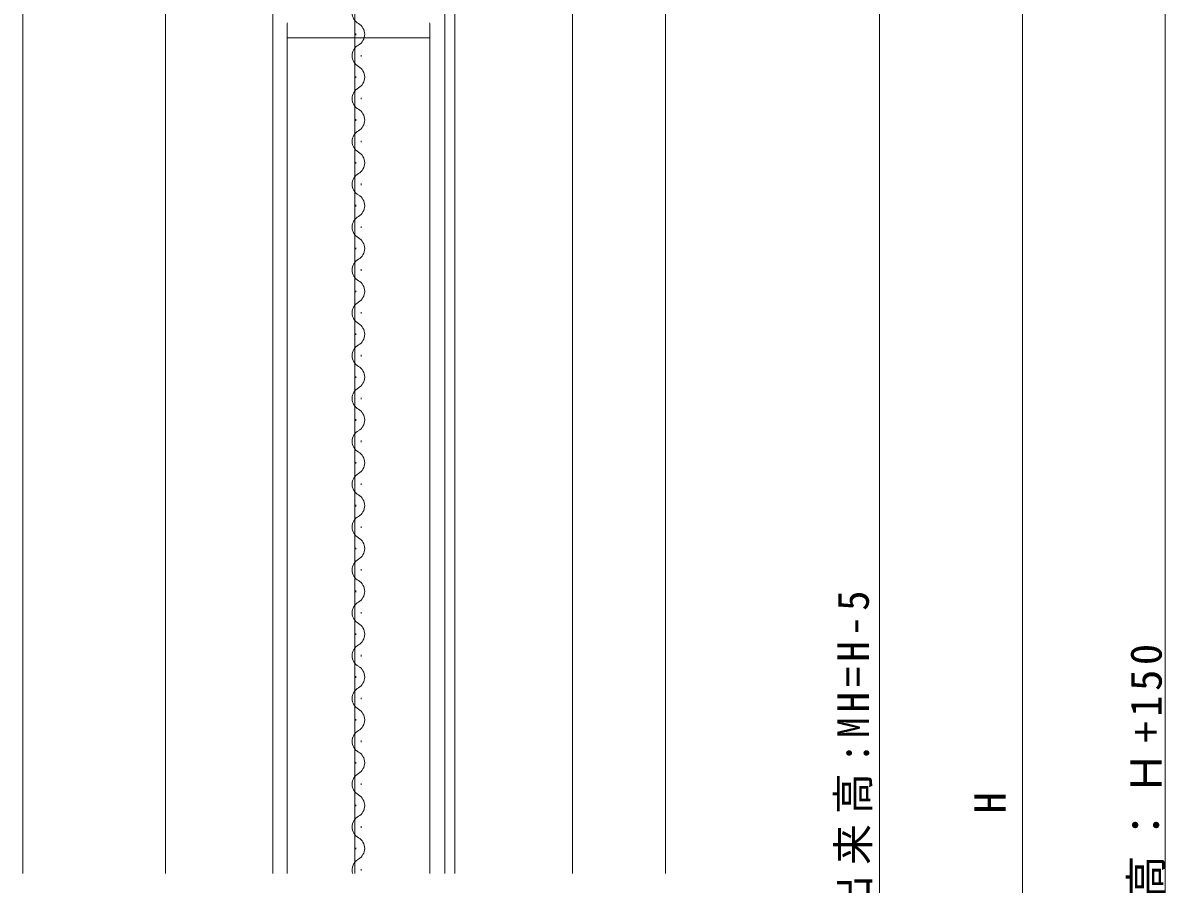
# Model space of a CAD drawing. Units: millimetres, scale not verified. Extents: x -594 to 539, y -420 to 386.
# Drawn here: x -432.1 to -272.1, y 15.4 to 136 of the extents above; entities that cross this region are included whole.
import ezdxf
from ezdxf.enums import TextEntityAlignment as Align

# ---------------------------------------------------------------- set-up
doc = ezdxf.new("R2010")
doc.units = ezdxf.units.MM
doc.header["$LTSCALE"] = 2
for name, color, linetype, lineweight in [('0-4_YKK_12', 2, 'Continuous', 9), ('0-5_YKK_13', 4, 'Continuous', 9), ('0-6_YKK_D', 6, 'Continuous', 9), ('0-7_YSS_K', 3, 'Continuous', 9)]:
    doc.layers.add(name, color=color, linetype=linetype, lineweight=lineweight)
doc.styles.add('ＭＳ ゴシック', font='')
doc.styles.get('ＭＳ ゴシック').set_extended_font_data('MS Gothic')

msp = doc.modelspace()

# ---------------------------------------------------------------- linework, layer by layer
at = {"layer": '0-4_YKK_12'}
for p, q in [((-432.077, 206.851), (-432.077, 16.851)), ((-412.077, 177.151), (-412.077, 16.851)), ((-397.077, 169.351), (-397.077, 16.851)), ((-355.077, 169.351), (-355.077, 16.851)), ((-372.977, 16.851), (-372.977, 157.416)), ((-371.577, 156.851), (-371.577, 16.851)), ((-385.457, 134.251), (-385.457, 134.451)), ((-395.077, 16.851), (-395.077, 133.851)), ((-385.577, 16.851), (-385.577, 133.851)), ((-375.077, 133.851), (-375.077, 16.851)), ((-384.697, 131.251), (-384.697, 131.451)), ((-385.457, 128.251), (-385.457, 128.451)), ((-384.697, 125.251), (-384.697, 125.451)), ((-385.457, 122.251), (-385.457, 122.451)), ((-384.697, 119.251), (-384.697, 119.451)), ((-385.457, 116.251), (-385.457, 116.451)), ((-384.697, 113.251), (-384.697, 113.451)), ((-385.457, 110.251), (-385.457, 110.451)), ((-384.697, 107.251), (-384.697, 107.451)), ((-385.457, 104.251), (-385.457, 104.451)), ((-384.697, 101.251), (-384.697, 101.451)), ((-385.457, 98.251), (-385.457, 98.451)), ((-384.697, 95.251), (-384.697, 95.451)), ((-385.457, 92.251), (-385.457, 92.451)), ((-384.697, 89.251), (-384.697, 89.451)), ((-385.457, 86.251), (-385.457, 86.451)), ((-384.697, 83.251), (-384.697, 83.451)), ((-385.457, 80.251), (-385.457, 80.451)), ((-384.697, 77.251), (-384.697, 77.451)), ((-385.457, 74.251), (-385.457, 74.451)), ((-384.697, 71.251), (-384.697, 71.451)), ((-385.457, 68.251), (-385.457, 68.451)), ((-384.697, 65.251), (-384.697, 65.451)), ((-385.457, 62.251), (-385.457, 62.451)), ((-384.697, 59.251), (-384.697, 59.451)), ((-385.457, 56.251), (-385.457, 56.451)), ((-384.697, 53.251), (-384.697, 53.451)), ((-385.457, 50.251), (-385.457, 50.451)), ((-384.697, 47.251), (-384.697, 47.451)), ((-385.457, 44.251), (-385.457, 44.451)), ((-384.697, 41.251), (-384.697, 41.451)), ((-385.457, 38.251), (-385.457, 38.451)), ((-384.697, 35.251), (-384.697, 35.451)), ((-385.457, 32.251), (-385.457, 32.451)), ((-384.697, 29.251), (-384.697, 29.451)), ((-385.457, 26.251), (-385.457, 26.451)), ((-384.697, 23.251), (-384.697, 23.451)), ((-385.457, 20.251), (-385.457, 20.451)), ((-384.697, 17.251), (-384.697, 17.451))]:
    msp.add_line(p, q, dxfattribs=at)
for centre, start, end in [((-384.239, 137.351), 119.20253, 240.79745), ((-385.916, 134.351), 299.20253, 60.79745), ((-384.239, 131.351), 119.20253, 240.79745), ((-385.916, 128.351), 299.20253, 60.79745), ((-384.239, 125.351), 119.20253, 240.79745), ((-385.916, 122.351), 299.20253, 60.79745), ((-384.239, 119.351), 119.20253, 240.79745), ((-385.916, 116.351), 299.20253, 60.79745), ((-384.239, 113.351), 119.20253, 240.79745), ((-385.916, 110.351), 299.20253, 60.79745), ((-384.239, 107.351), 119.20253, 240.79745), ((-385.916, 104.351), 299.20253, 60.79745), ((-384.239, 101.351), 119.20253, 240.79745), ((-385.916, 98.351), 299.20253, 60.79745), ((-384.239, 95.351), 119.20253, 240.79745), ((-385.916, 92.351), 299.20253, 60.79745), ((-384.239, 89.351), 119.20253, 240.79745), ((-385.916, 86.351), 299.20253, 60.79745), ((-384.239, 83.351), 119.20253, 240.79745), ((-385.916, 80.351), 299.20253, 60.79745), ((-384.239, 77.351), 119.20253, 240.79745), ((-385.916, 74.351), 299.20253, 60.79745), ((-384.239, 71.351), 119.20253, 240.79745), ((-385.916, 68.351), 299.20253, 60.79745), ((-384.239, 65.351), 119.20253, 240.79745), ((-385.916, 62.351), 299.20253, 60.79745), ((-384.239, 59.351), 119.20253, 240.79745), ((-385.916, 56.351), 299.20253, 60.79745), ((-384.239, 53.351), 119.20253, 240.79745), ((-385.916, 50.351), 299.20253, 60.79745), ((-384.239, 47.351), 119.20253, 240.79745), ((-385.916, 44.351), 299.20253, 60.79745), ((-384.239, 41.351), 119.20253, 240.79745), ((-385.916, 38.351), 299.20253, 60.79745), ((-384.239, 35.351), 119.20253, 240.79745), ((-385.916, 32.351), 299.20253, 60.79745), ((-384.239, 29.351), 119.20253, 240.79745), ((-385.916, 26.351), 299.20253, 60.79745), ((-384.239, 23.351), 119.20253, 240.79745), ((-385.916, 20.351), 299.20253, 60.79745), ((-384.239, 17.351), 119.20253, 196.91763)]:
    msp.add_arc(centre, 1.718, start, end, dxfattribs=at)
at = {"layer": '0-5_YKK_13'}
for p, q in [((-385.577, 144.351), (-385.577, 133.851)), ((-395.077, 135.733), (-395.077, 133.851)), ((-375.077, 135.733), (-375.077, 133.851)), ((-395.077, 133.851), (-390.077, 133.851)), ((-395.077, 133.851), (-375.077, 133.851)), ((-380.577, 133.851), (-375.077, 133.851))]:
    msp.add_line(p, q, dxfattribs=at)
for centre, start, end in [((-394.577, 135.733), 153.43494, 180), ((-375.577, 135.733), 0, 26.56505)]:
    msp.add_arc(centre, 0.5, start, end, dxfattribs=at)
at = {"layer": '0-6_YKK_D'}
for p, q in [((-272.076, -213.151), (-272.078, 236.852)), ((-312.077, 171.851), (-312.077, -123.149)), ((-292.077, 169.851), (-292.077, -116.149))]:
    msp.add_line(p, q, dxfattribs=at)
at = {"layer": '0-7_YSS_K'}
msp.add_line((-342.077, 176.852), (-342.077, 16.851), dxfattribs=at)

# ---------------------------------------------------------------- texts
at = {"layer": '0-6_YKK_D', "color": 7, "style": 'ＭＳ ゴシック'}
msp.add_text('H', height=4.399, rotation=90, dxfattribs=at).set_placement((-293.077, 25.251), align=Align.BOTTOM_LEFT)
at = {"layer": '0-6_YKK_D', "color": 7, "char_height": 4.399, "attachment_point": 7, "rotation": 90, "style": 'ＭＳ ゴシック'}
for s, insert in [('\\T1.25;\\W0.95;網戸出来高:MH=H-5', (-313.077, -3.329)), ('\\T1.21;躯体開口高：Ｈ+150', (-272.077, -15.67))]:
    msp.add_mtext(s, dxfattribs=dict(at, insert=insert))

doc.saveas('drawing.dxf')
